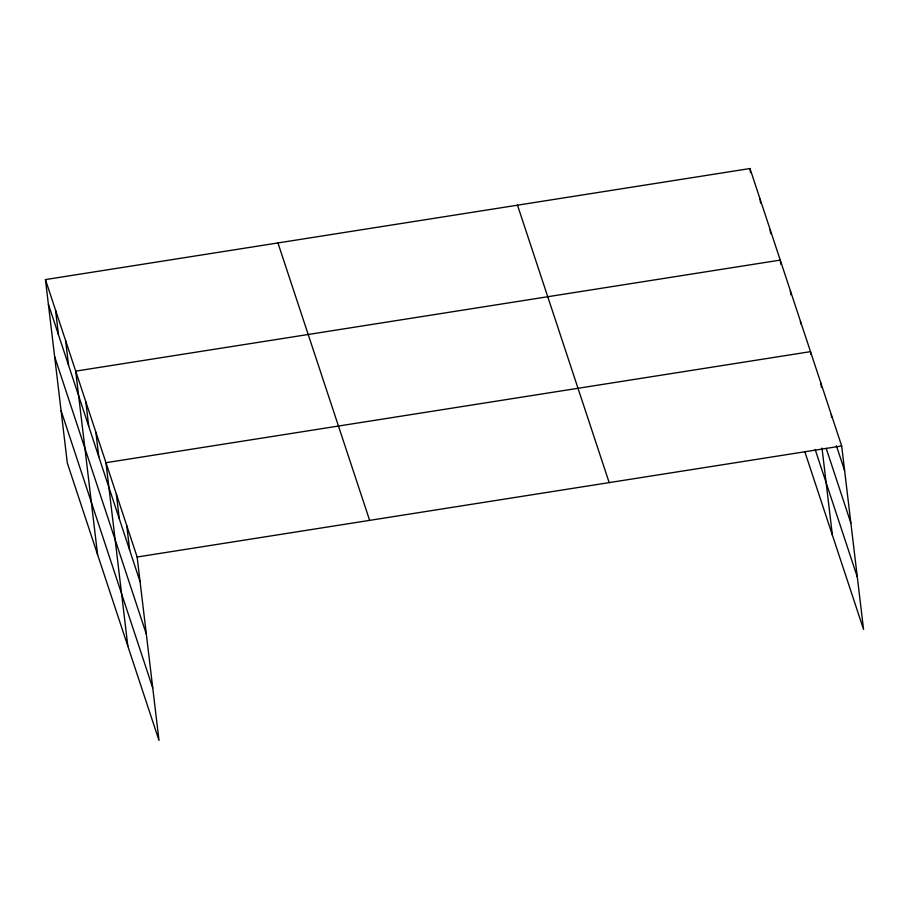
<?xml version="1.0" encoding="UTF-8"?>
<svg xmlns="http://www.w3.org/2000/svg" width="909" height="909" viewBox="0 0 909 909"><rect width="100%" height="100%" fill="white"/><g stroke="black" fill="none" stroke-linecap="round" stroke-linejoin="round"><path stroke-width="1.36" d="M45.45 279.586L137.134 557.012L159.007 740.46L67.323 463.033L45.45 279.586L749.993 168.54L841.677 445.967L863.55 629.414L804.749 451.5M137.134 557.012L841.677 445.967M836.382 445.694L844.609 470.589M826.179 448.33L850.858 523.005M815.168 449.501L857.301 576.999M517.494 205.184L609.178 482.611M277.949 242.942L369.633 520.368M48.382 304.208L140.066 581.635M54.631 356.623L146.315 634.05M61.073 410.618L152.757 688.045M831.28 414.527L831.61 417.265M820.895 383.087L821.384 387.189M810.828 354.374L810.498 351.647L105.955 462.692L127.839 646.14M821.997 448.057L832.383 535.083M800.42 321.127L800.749 323.865M790.33 290.607L790.819 294.709M780.74 264.189L780.252 260.088L75.708 371.133L97.581 554.581M770.162 229.579L770.65 233.681M760.083 199.06L760.572 203.162M749.993 168.54L750.482 172.642M126.737 525.572L129.68 550.195M116.352 494.132L119.284 518.755M95.877 432.173L98.808 456.795M85.787 401.653L88.73 426.276M65.618 340.625L68.561 365.248M55.54 310.105L58.471 334.728"/></g></svg>
